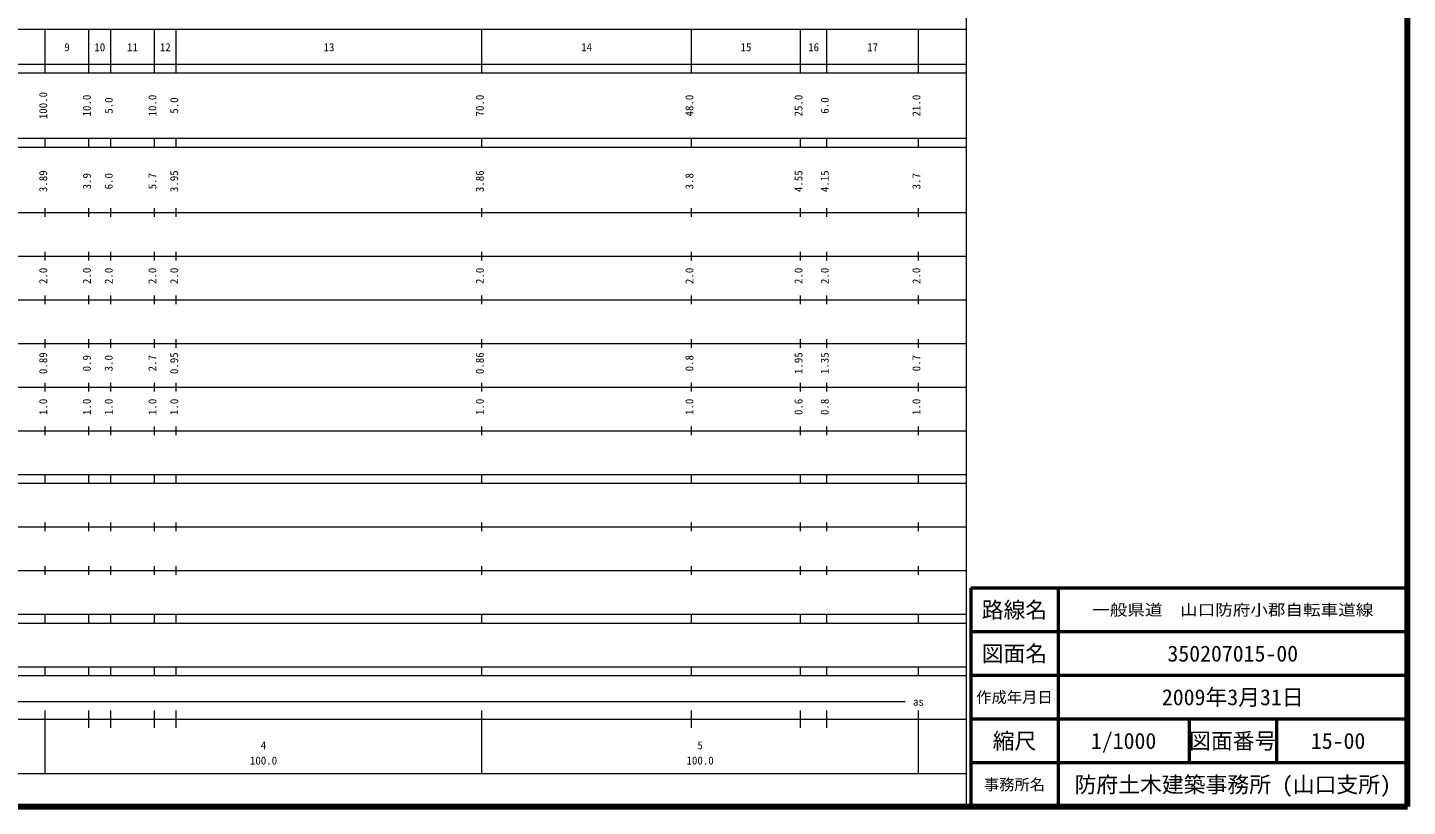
# Model space of a CAD drawing. Units: millimetres on the paper, enlarged 1000 times. Extents: x 40000 to 680000, y 20000 to 380000.
# Drawn here: x 363964 to 680000, y 20000 to 198357 of the extents above; entities that cross this region are included whole.
import ezdxf
from ezdxf.enums import TextEntityAlignment as Align

# ---------------------------------------------------------------- set-up
doc = ezdxf.new("R2010")
doc.units = ezdxf.units.MM
doc.header["$LTSCALE"] = 1000
for name, color, linetype, lineweight in [('M-TTL', 2, 'Continuous', 140), ('M-TTL-BAND', 7, 'Continuous', 13), ('M-TTL-FRAM', 2, 'Continuous', 50), ('M-TTL-LINE', 7, 'Continuous', 50)]:
    doc.layers.add(name, color=color, linetype=linetype, lineweight=lineweight)
doc.layers.add('M-TTL-TXT', color=7, linetype='Continuous')
doc.styles.add('ＭＳ ゴシック', font='')
doc.styles.get('ＭＳ ゴシック').set_extended_font_data('MS Gothic')

msp = doc.modelspace()

# ---------------------------------------------------------------- linework, layer by layer
at = {"layer": 'M-TTL'}
for p, q in [((680000, 20000), (680000, 380000)), ((40000, 20000), (680000, 20000))]:
    msp.add_line(p, q, dxfattribs=at)
at = {"layer": 'M-TTL-BAND'}
for p, q in [((579000, 20000), (579000, 370000)), ((68000, 198000), (579000, 198000)), ((368000, 188000), (368000, 198000)), ((378000, 188000), (378000, 198000)), ((383000, 188000), (383000, 198000)), ((393000, 188000), (393000, 198000)), ((398000, 188000), (398000, 198000)), ((468000, 188000), (468000, 198000)), ((516000, 188000), (516000, 198000)), ((541000, 188000), (541000, 198000)), ((547000, 188000), (547000, 198000)), ((568000, 188000), (568000, 198000)), ((40000, 190000), (579000, 190000)), ((40000, 188000), (579000, 188000)), ((40000, 173000), (579000, 173000)), ((40000, 171000), (579000, 171000)), ((368000, 171000), (368000, 173000)), ((378000, 171000), (378000, 173000)), ((383000, 171000), (383000, 173000)), ((393000, 171000), (393000, 173000)), ((398000, 171000), (398000, 173000)), ((468000, 171000), (468000, 173000)), ((516000, 171000), (516000, 173000)), ((541000, 171000), (541000, 173000)), ((547000, 171000), (547000, 173000)), ((568000, 171000), (568000, 173000)), ((40000, 156000), (579000, 156000)), ((368000, 155000), (368000, 157000)), ((378000, 155000), (378000, 157000)), ((383000, 155000), (383000, 157000)), ((393000, 155000), (393000, 157000)), ((398000, 155000), (398000, 157000)), ((468000, 155000), (468000, 157000)), ((516000, 155000), (516000, 157000)), ((541000, 155000), (541000, 157000)), ((547000, 155000), (547000, 157000)), ((568000, 155000), (568000, 157000)), ((46000, 146000), (579000, 146000)), ((368000, 145000), (368000, 147000)), ((378000, 145000), (378000, 147000)), ((383000, 145000), (383000, 147000)), ((393000, 145000), (393000, 147000)), ((398000, 145000), (398000, 147000)), ((468000, 145000), (468000, 147000)), ((516000, 145000), (516000, 147000)), ((541000, 145000), (541000, 147000)), ((547000, 145000), (547000, 147000)), ((568000, 145000), (568000, 147000)), ((52000, 136000), (579000, 136000)), ((368000, 135000), (368000, 137000)), ((378000, 135000), (378000, 137000)), ((383000, 135000), (383000, 137000)), ((393000, 135000), (393000, 137000)), ((398000, 135000), (398000, 137000)), ((468000, 135000), (468000, 137000)), ((516000, 135000), (516000, 137000)), ((541000, 135000), (541000, 137000)), ((547000, 135000), (547000, 137000)), ((568000, 135000), (568000, 137000)), ((368000, 125000), (368000, 127000)), ((378000, 125000), (378000, 127000)), ((383000, 125000), (383000, 127000)), ((393000, 125000), (393000, 127000)), ((398000, 125000), (398000, 127000)), ((468000, 125000), (468000, 127000)), ((516000, 125000), (516000, 127000)), ((541000, 125000), (541000, 127000)), ((547000, 125000), (547000, 127000)), ((568000, 125000), (568000, 127000)), ((46000, 126000), (579000, 126000)), ((368000, 115000), (368000, 117000)), ((378000, 115000), (378000, 117000)), ((383000, 115000), (383000, 117000)), ((393000, 115000), (393000, 117000)), ((398000, 115000), (398000, 117000)), ((468000, 115000), (468000, 117000)), ((516000, 115000), (516000, 117000)), ((541000, 115000), (541000, 117000)), ((547000, 115000), (547000, 117000)), ((568000, 115000), (568000, 117000)), ((52000, 116000), (579000, 116000)), ((46000, 106000), (579000, 106000)), ((368000, 105000), (368000, 107000)), ((378000, 105000), (378000, 107000)), ((383000, 105000), (383000, 107000)), ((393000, 105000), (393000, 107000)), ((398000, 105000), (398000, 107000)), ((468000, 105000), (468000, 107000)), ((516000, 105000), (516000, 107000)), ((541000, 105000), (541000, 107000)), ((547000, 105000), (547000, 107000)), ((568000, 105000), (568000, 107000)), ((40000, 96000), (579000, 96000)), ((368000, 94000), (368000, 96000)), ((378000, 94000), (378000, 96000)), ((383000, 94000), (383000, 96000)), ((393000, 94000), (393000, 96000)), ((398000, 94000), (398000, 96000)), ((468000, 94000), (468000, 96000)), ((516000, 94000), (516000, 96000)), ((541000, 94000), (541000, 96000)), ((547000, 94000), (547000, 96000)), ((568000, 94000), (568000, 96000)), ((40000, 94000), (579000, 94000)), ((49000, 84000), (579000, 84000)), ((368000, 83000), (368000, 85000)), ((378000, 83000), (378000, 85000)), ((383000, 83000), (383000, 85000)), ((393000, 83000), (393000, 85000)), ((398000, 83000), (398000, 85000)), ((468000, 83000), (468000, 85000)), ((516000, 83000), (516000, 85000)), ((541000, 83000), (541000, 85000)), ((547000, 83000), (547000, 85000)), ((568000, 83000), (568000, 85000)), ((40000, 74000), (579000, 74000)), ((368000, 73000), (368000, 75000)), ((378000, 73000), (378000, 75000)), ((383000, 73000), (383000, 75000)), ((393000, 73000), (393000, 75000)), ((398000, 73000), (398000, 75000)), ((468000, 73000), (468000, 75000)), ((516000, 73000), (516000, 75000)), ((541000, 73000), (541000, 75000)), ((547000, 73000), (547000, 75000)), ((568000, 73000), (568000, 75000)), ((40000, 64000), (579000, 64000)), ((368000, 62000), (368000, 64000)), ((378000, 62000), (378000, 64000)), ((383000, 62000), (383000, 64000)), ((393000, 62000), (393000, 64000)), ((398000, 62000), (398000, 64000)), ((468000, 62000), (468000, 64000)), ((516000, 62000), (516000, 64000)), ((541000, 62000), (541000, 64000)), ((547000, 62000), (547000, 64000)), ((568000, 62000), (568000, 64000)), ((40000, 62000), (579000, 62000)), ((40000, 52000), (579000, 52000)), ((368000, 50000), (368000, 52000)), ((378000, 50000), (378000, 52000)), ((383000, 50000), (383000, 52000)), ((393000, 50000), (393000, 52000)), ((398000, 50000), (398000, 52000)), ((468000, 50000), (468000, 52000)), ((516000, 50000), (516000, 52000)), ((541000, 50000), (541000, 52000)), ((547000, 50000), (547000, 52000)), ((568000, 50000), (568000, 52000)), ((40000, 50000), (579000, 50000)), ((71000, 44000), (565000, 44000)), ((368000, 27500), (368000, 42000)), ((378000, 38000), (378000, 42000)), ((383000, 38000), (383000, 42000)), ((393000, 38000), (393000, 42000)), ((398000, 38000), (398000, 42000)), ((468000, 27500), (468000, 42000)), ((516000, 38000), (516000, 42000)), ((541000, 38000), (541000, 42000)), ((547000, 38000), (547000, 42000)), ((568000, 27500), (568000, 42000)), ((40000, 40000), (579000, 40000)), ((68000, 27500), (579000, 27500))]:
    msp.add_line(p, q, dxfattribs=at)
at = {"layer": 'M-TTL-FRAM'}
for p, q in [((680000, 70000), (580000, 70000)), ((580000, 70000), (580000, 20000))]:
    msp.add_line(p, q, dxfattribs=at)
at = {"layer": 'M-TTL-LINE'}
for p, q in [((600000, 70000), (600000, 20000)), ((680000, 60000), (580000, 60000)), ((680000, 50000), (580000, 50000)), ((680000, 40000), (580000, 40000)), ((630000, 40000), (630000, 30000)), ((650000, 40000), (650000, 30000)), ((680000, 30000), (580000, 30000))]:
    msp.add_line(p, q, dxfattribs=at)

# ---------------------------------------------------------------- texts
at = {"layer": 'M-TTL-BAND', "style": 'ＭＳ ゴシック'}
for s, p in [('9', (373000, 192405)), ('10', (380500, 192405)), ('11', (388000, 192405)), ('12', (395500, 192405)), ('13', (433000, 192405)), ('14', (492000, 192405)), ('15', (528500, 192405)), ('16', (544000, 192405)), ('17', (557500, 192405)), ('as', (568000, 42500)), ('4', (418000, 32523)), ('5', (518000, 32523)), ('100.0', (418000, 29033)), ('100.0', (518000, 29033))]:
    msp.add_text(s, height=1833, dxfattribs=at).set_placement(p, align=Align.BOTTOM_CENTER)
for s, p in [('100.0', (369000, 180500)), ('10.0', (379000, 180500)), ('5.0', (384000, 180500)), ('10.0', (394000, 180500)), ('5.0', (399000, 180500)), ('70.0', (469000, 180500)), ('48.0', (517000, 180500)), ('25.0', (542000, 180500)), ('6.0', (548000, 180500)), ('21.0', (569000, 180500)), ('3.89', (369000, 163174)), ('3.9', (379000, 163174)), ('6.0', (384000, 163174)), ('5.7', (394000, 163174)), ('3.95', (399000, 163174)), ('3.86', (469000, 163174)), ('3.8', (517000, 163174)), ('4.55', (542000, 163174)), ('4.15', (548000, 163174)), ('3.7', (569000, 163174)), ('2.0', (369000, 141500)), ('2.0', (379000, 141500)), ('2.0', (384000, 141500)), ('2.0', (394000, 141500)), ('2.0', (399000, 141500)), ('2.0', (469000, 141500)), ('2.0', (517000, 141500)), ('2.0', (542000, 141500)), ('2.0', (548000, 141500)), ('2.0', (569000, 141500)), ('0.89', (369000, 121500)), ('0.95', (399000, 121500)), ('0.86', (469000, 121500)), ('1.95', (542000, 121500)), ('1.35', (548000, 121500)), ('0.9', (379000, 121500)), ('3.0', (384000, 121500)), ('2.7', (394000, 121500)), ('0.8', (517000, 121500)), ('0.7', (569000, 121500)), ('1.0', (369000, 111500)), ('1.0', (379000, 111500)), ('1.0', (384000, 111500)), ('1.0', (394000, 111500)), ('1.0', (399000, 111500)), ('1.0', (469000, 111500)), ('1.0', (517000, 111500)), ('0.6', (542000, 111500)), ('0.8', (548000, 111500)), ('1.0', (569000, 111500))]:
    msp.add_text(s, height=1833, rotation=90, dxfattribs=at).set_placement(p, align=Align.BOTTOM_CENTER)
at = {"layer": 'M-TTL-TXT', "style": 'ＭＳ ゴシック'}
for s, height, p in [('路線名', 3666, (590000, 65000)), ('路線名', 3666, (590000, 65000)), ('図面名', 3666, (590000, 55000)), ('図面名', 3666, (590000, 55000)), ('350207015-00', 3666, (640000, 55000)), ('作成年月日', 2566, (590000, 45000)), ('作成年月日', 2566, (590000, 45000)), ('2009年3月31日', 3666, (640000, 45000)), ('縮尺', 3666, (590000, 35000)), ('縮尺', 3666, (590000, 35000)), ('1/1000', 3666, (615000, 35000)), ('図面番号', 3666, (640000, 35000)), ('図面番号', 3666, (640000, 35000)), ('15-00', 3666, (664125, 35000)), ('事務所名', 2566, (590000, 25000)), ('事務所名', 2566, (590000, 25000)), ('防府土木建築事務所 (山口支所)', 3666, (640000, 25000))]:
    msp.add_text(s, height=height, dxfattribs=at).set_placement(p, align=Align.MIDDLE_CENTER)
at = {"layer": 'M-TTL-TXT', "style": 'ＭＳ ゴシック', "width": 1.15}
msp.add_text('一般県道\u3000山口防府小郡自転車道線', height=2566, dxfattribs=at).set_placement((640000, 65000), align=Align.MIDDLE_CENTER)

doc.saveas('drawing.dxf')
